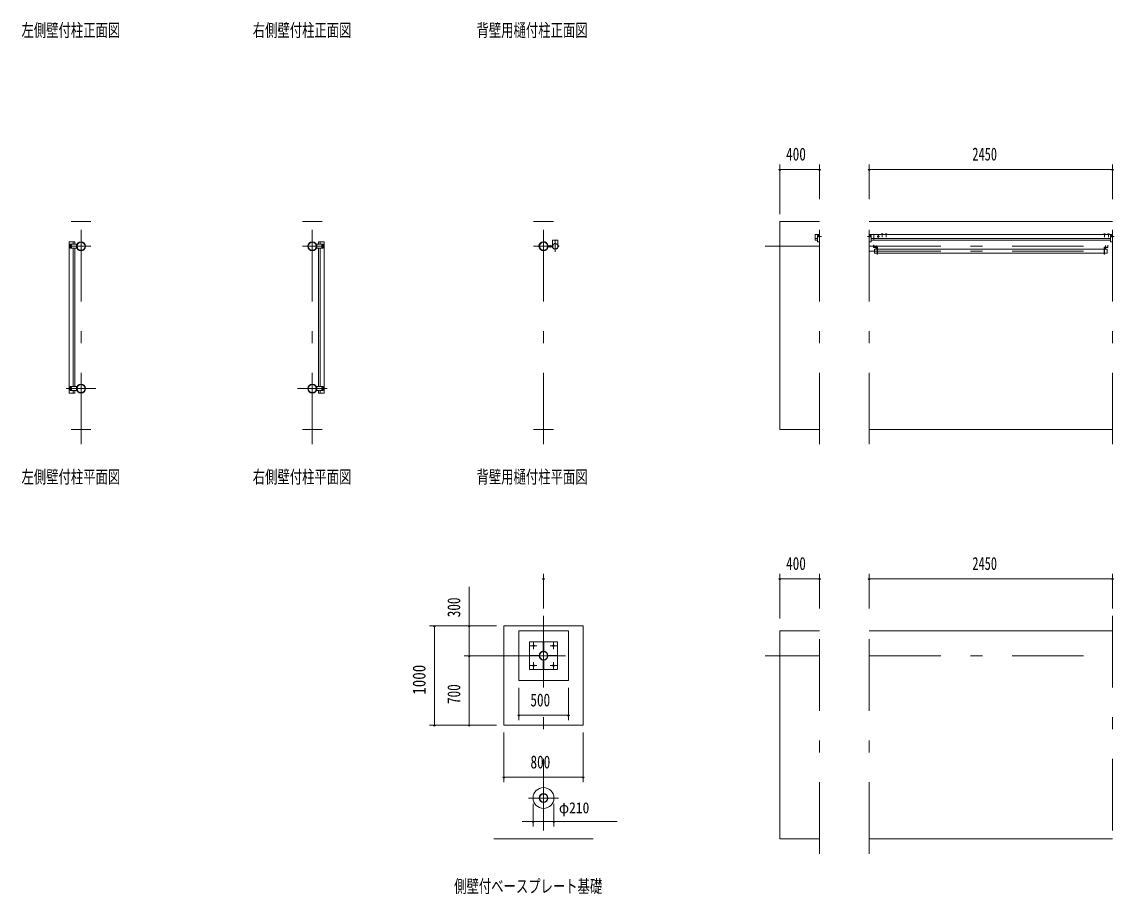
# Model space of a CAD drawing. Units: millimetres, scale not verified. Extents: x -26656 to 26658, y -10500 to 10500.
# Drawn here: x -26656 to -15651, y -8113 to 676 of the extents above; entities that cross this region are included whole.
import ezdxf
from ezdxf.enums import TextEntityAlignment as Align

# ---------------------------------------------------------------- set-up
doc = ezdxf.new("R2010")
doc.units = ezdxf.units.MM
doc.header["$LTSCALE"] = 60
doc.linetypes.add('USER3', pattern=[24, 12, -5, 2, -5])
for name, color, linetype, lineweight in [('0-2_1-05BOLD', 7, 'Continuous', 18), ('0-3_1-25CENTER', 3, 'USER3', 18), ('0-5_1-55DIM', 3, 'Continuous', 18)]:
    doc.layers.add(name, color=color, linetype=linetype, lineweight=lineweight)
doc.styles.add('ＭＳ ゴシック', font='')
doc.styles.get('ＭＳ ゴシック').set_extended_font_data('MS Gothic')

msp = doc.modelspace()

# ---------------------------------------------------------------- linework, layer by layer
at = {"layer": '0-2_1-05BOLD'}
for p, q in [((-26159.4, -1335.33), (-25959.4, -1335.33)), ((-23829.67, -1335.33), (-23629.67, -1335.33)), ((-21499.94, -1335.33), (-21299.94, -1335.33)), ((-18118.48, -1335.33), (-15668.48, -1335.33)), ((-26178.96, -1540.33), (-26178.96, -3064.33)), ((-26121.36, -1540.33), (-26178.96, -1540.33)), ((-26138.96, -1565.33), (-26138.96, -1540.33)), ((-26121.36, -1540.33), (-26121.36, -1565.33)), ((-23667.72, -1540.33), (-23667.72, -1565.33)), ((-23650.12, -1565.33), (-23650.12, -1540.33)), ((-21309.44, -1523.38), (-21254.44, -1523.38)), ((-21309.44, -1575.81), (-21309.44, -1523.38)), ((-21254.44, -1575.81), (-21254.44, -1523.38)), ((-18663.48, -1465.78), (-18618.48, -1465.78)), ((-18663.48, -1465.78), (-18663.48, -1523.38)), ((-18638.48, -1505.78), (-18663.48, -1505.78)), ((-18638.48, -1523.38), (-18663.48, -1523.38)), ((-18638.48, -1480.28), (-18638.48, -1540.78)), ((-18633.48, -1475.28), (-18618.48, -1475.28)), ((-18626.98, -1481.78), (-18623.29, -1481.78)), ((-18623.29, -1489.78), (-18626.98, -1489.78)), ((-18618.49, -1480), (-18623.49, -1482.89)), ((-18623.49, -1488.67), (-18623.49, -1482.89)), ((-18618.48, -1491.55), (-18623.49, -1488.67)), ((-18103.48, -1475.28), (-18118.48, -1475.28)), ((-18118.48, -1480), (-18113.48, -1482.89)), ((-18118.48, -1491.55), (-18113.48, -1488.67)), ((-15668.48, -1465.78), (-18114.2, -1465.78)), ((-18109.98, -1481.78), (-18113.68, -1481.78)), ((-18113.68, -1489.78), (-18109.98, -1489.78)), ((-18113.48, -1488.67), (-18113.48, -1482.89)), ((-18098.48, -1480.28), (-18098.48, -1540.78)), ((-15688.48, -1505.78), (-18098.48, -1505.78)), ((-15688.48, -1523.38), (-18098.48, -1523.38)), ((-18073.48, -1465.78), (-18073.48, -1523.38)), ((-18073.48, -1467.38), (-18072.48, -1467.38)), ((-18072.48, -1502.38), (-18073.48, -1502.38)), ((-18072.48, -1523.38), (-18072.48, -1465.78)), ((-18032.48, -1488.67), (-18027.48, -1491.55)), ((-18027.48, -1491.55), (-18022.49, -1488.67)), ((-18022.49, -1488.67), (-18022.49, -1482.89)), ((-17994.23, -1464.18), (-17994.23, -1465.78)), ((-17981.73, -1464.18), (-17994.23, -1464.18)), ((-17990.87, -1460.68), (-17990.87, -1464.18)), ((-17985.1, -1460.68), (-17985.1, -1464.18)), ((-17983.08, -1460.18), (-17982.21, -1460.68)), ((-17982.21, -1460.68), (-17982.21, -1464.18)), ((-17981.73, -1464.18), (-17981.73, -1465.78)), ((-17941.73, -1464.18), (-17954.23, -1464.18)), ((-17954.23, -1464.18), (-17954.23, -1465.78)), ((-17950.87, -1460.68), (-17950.87, -1464.18)), ((-17945.1, -1460.68), (-17945.1, -1464.18)), ((-17943.08, -1460.18), (-17942.21, -1460.68)), ((-17942.21, -1460.68), (-17942.21, -1464.18)), ((-17941.73, -1464.18), (-17941.73, -1465.78)), ((-15752.88, -1460.18), (-15753.76, -1460.68)), ((-15753.76, -1460.68), (-15753.76, -1464.18)), ((-15743.08, -1460.18), (-15752.88, -1460.18)), ((-15750.87, -1460.68), (-15750.87, -1464.18)), ((-15745.1, -1460.68), (-15745.1, -1464.18)), ((-15741.73, -1464.18), (-15741.73, -1465.78)), ((-15712.88, -1460.18), (-15713.76, -1460.68)), ((-15713.76, -1460.68), (-15713.76, -1464.18)), ((-15703.08, -1460.18), (-15712.88, -1460.18)), ((-15710.87, -1460.68), (-15710.87, -1464.18)), ((-15705.1, -1460.68), (-15705.1, -1464.18)), ((-15701.73, -1464.18), (-15701.73, -1465.78)), ((-15683.48, -1475.28), (-15668.48, -1475.28)), ((-15676.98, -1481.78), (-15673.28, -1481.78)), ((-15673.28, -1489.78), (-15676.98, -1489.78)), ((-15668.48, -1480), (-15673.48, -1482.89)), ((-26169.46, -1600.33), (-26169.46, -1570.33)), ((-26164.46, -1565.33), (-26103.96, -1565.33)), ((-26162.96, -1580.53), (-26162.96, -1576.83)), ((-26162.96, -1593.83), (-26162.96, -1590.13)), ((-26156.07, -1590.33), (-26161.84, -1590.33)), ((-26156.07, -1580.33), (-26153.18, -1585.33)), ((-26153.18, -1585.33), (-26156.07, -1590.33)), ((-26154.96, -1576.83), (-26154.96, -1580.53)), ((-26154.96, -1590.13), (-26154.96, -1593.83)), ((-26138.96, -2999.33), (-26138.96, -1605.33)), ((-26121.36, -1605.33), (-26121.36, -2999.33)), ((-23624.62, -1565.33), (-23685.12, -1565.33)), ((-23667.72, -1605.33), (-23667.72, -2999.33)), ((-23650.12, -2999.33), (-23650.12, -1605.33)), ((-23634.12, -1576.83), (-23634.12, -1580.53)), ((-23634.12, -1590.13), (-23634.12, -1593.83)), ((-23633.01, -1580.33), (-23627.23, -1580.33)), ((-23627.23, -1580.33), (-23624.35, -1585.33)), ((-23624.35, -1585.33), (-23627.23, -1590.33)), ((-23626.12, -1580.53), (-23626.12, -1576.83)), ((-23626.12, -1593.83), (-23626.12, -1590.13)), ((-23619.62, -1600.33), (-23619.62, -1570.33)), ((-21309.28, -1582.33), (-21355.49, -1582.33)), ((-21309.28, -1588.32), (-21355.49, -1588.32)), ((-21310.67, -1580.72), (-21354.02, -1580.72)), ((-21310.67, -1589.93), (-21354.02, -1589.93)), ((-18638.48, -1540.78), (-18618.48, -1540.78)), ((-18098.48, -1540.78), (-18118.48, -1540.78)), ((-18073.93, -1593.33), (-18073.93, -1573.33)), ((-18039.13, -1595.33), (-18068.73, -1595.33)), ((-18068.73, -1598.53), (-18039.13, -1598.53)), ((-18037.13, -1600.53), (-18037.13, -1666.33)), ((-18033.93, -1600.53), (-18033.93, -1666.33)), ((-15753.03, -1613.13), (-18033.93, -1613.13)), ((-15753.03, -1600.53), (-15753.03, -1666.33)), ((-15749.83, -1600.53), (-15749.83, -1666.33)), ((-15749.83, -1613.13), (-15720.99, -1613.13)), ((-15747.83, -1595.33), (-15718.23, -1595.33)), ((-15718.23, -1598.53), (-15747.83, -1598.53)), ((-15720.99, -1613.13), (-15720.99, -1655.83)), ((-15713.03, -1593.33), (-15713.03, -1573.33)), ((-18037.13, -1655.83), (-18065.98, -1655.83)), ((-18033.93, -1666.33), (-18037.13, -1666.33)), ((-15753.03, -1655.83), (-18033.93, -1655.83)), ((-15753.03, -1666.33), (-15749.83, -1666.33)), ((-15749.83, -1655.83), (-15720.99, -1655.83)), ((-26121.36, -3064.33), (-26178.96, -3064.33)), ((-26169.46, -3004.33), (-26169.46, -3034.33)), ((-26164.73, -3019.33), (-26161.84, -3014.33)), ((-26161.84, -3024.33), (-26164.73, -3019.33)), ((-26164.46, -3039.33), (-26103.96, -3039.33)), ((-26162.96, -3010.83), (-26162.96, -3014.53)), ((-26162.96, -3024.13), (-26162.96, -3027.83)), ((-26156.07, -3014.33), (-26161.84, -3014.33)), ((-26156.07, -3024.33), (-26161.84, -3024.33)), ((-26154.96, -3014.53), (-26154.96, -3010.83)), ((-26154.96, -3027.83), (-26154.96, -3024.13)), ((-26138.96, -3039.33), (-26138.96, -3064.33)), ((-26121.36, -3064.33), (-26121.36, -3039.33)), ((-23624.62, -3039.33), (-23685.12, -3039.33)), ((-23667.72, -3064.33), (-23667.72, -3039.33)), ((-23667.72, -3064.33), (-23610.12, -3064.33)), ((-23650.12, -3039.33), (-23650.12, -3064.33)), ((-23634.12, -3014.53), (-23634.12, -3010.83)), ((-23634.12, -3027.83), (-23634.12, -3024.13)), ((-23633.01, -3024.33), (-23627.23, -3024.33)), ((-23624.35, -3019.33), (-23627.23, -3014.33)), ((-23627.23, -3024.33), (-23624.35, -3019.33)), ((-23626.12, -3010.83), (-23626.12, -3014.53)), ((-23626.12, -3024.13), (-23626.12, -3027.83)), ((-23619.62, -3004.33), (-23619.62, -3034.33)), ((-25959.4, -3430.33), (-26159.4, -3430.33)), ((-23629.67, -3430.33), (-23829.67, -3430.33)), ((-21299.94, -3430.33), (-21499.94, -3430.33)), ((-15668.48, -3430.33), (-18118.48, -3430.33)), ((-21799.94, -5410.33), (-20999.93, -5410.33)), ((-21799.94, -6410.33), (-21799.94, -5410.33)), ((-20999.93, -6410.33), (-20999.93, -5410.33)), ((-19018.48, -7555.33), (-19018.48, -5460.33)), ((-19018.48, -5460.33), (-18618.48, -5460.33)), ((-18118.48, -5460.33), (-15668.48, -5460.33)), ((-21402.94, -5570.78), (-21402.94, -5665.78)), ((-21539.49, -5707.33), (-21444.49, -5707.33)), ((-21539.49, -5713.33), (-21539.49, -5707.33)), ((-21539.49, -5713.33), (-21444.49, -5713.33)), ((-21464.49, -5713.33), (-21464.49, -5707.33)), ((-21444.49, -5713.33), (-21444.49, -5707.33)), ((-21402.94, -5645.78), (-21396.94, -5645.78)), ((-21402.94, -5665.78), (-21396.94, -5665.78)), ((-21355.39, -5707.33), (-21355.39, -5713.33)), ((-21260.39, -5707.33), (-21355.39, -5707.33)), ((-21260.39, -5713.33), (-21355.39, -5713.33)), ((-21335.39, -5707.33), (-21335.39, -5713.33)), ((-21260.39, -5707.33), (-21260.39, -5713.33)), ((-21396.94, -5754.88), (-21402.94, -5754.88)), ((-21396.94, -5774.88), (-21402.94, -5774.88)), ((-21396.94, -5849.88), (-21396.94, -5754.88)), ((-21799.94, -6410.33), (-20999.93, -6410.33)), ((-20899.93, -7555.33), (-21899.94, -7555.33)), ((-18618.48, -7555.33), (-19018.48, -7555.33)), ((-15668.48, -7555.33), (-18118.48, -7555.33))]:
    msp.add_line(p, q, dxfattribs=at)
for points in [[(-18618.48, -3430.33), (-19018.48, -3430.33), (-19018.48, -1335.33), (-18618.48, -1335.33)], [(-23667.72, -1540.33), (-23610.12, -1540.33), (-23610.12, -3064.33)], [(-18032.48, -1488.67), (-18032.48, -1482.89), (-18027.48, -1480), (-18022.49, -1482.89)], [(-17983.08, -1460.18), (-17992.88, -1460.18), (-17993.76, -1460.68), (-17993.76, -1464.18)], [(-17943.08, -1460.18), (-17952.88, -1460.18), (-17953.76, -1460.68), (-17953.76, -1464.18)], [(-15741.73, -1464.18), (-15754.23, -1464.18), (-15754.23, -1465.78)], [(-15743.08, -1460.18), (-15742.21, -1460.68), (-15742.21, -1464.18)], [(-15701.73, -1464.18), (-15714.23, -1464.18), (-15714.23, -1465.78)], [(-15703.08, -1460.18), (-15702.21, -1460.68), (-15702.21, -1464.18)], [(-15688.48, -1480.28), (-15688.48, -1540.78), (-15668.48, -1540.78)], [(-15668.48, -1491.55), (-15673.48, -1488.67), (-15673.48, -1482.89)], [(-26156.07, -1580.33), (-26161.84, -1580.33), (-26164.73, -1585.33), (-26161.84, -1590.33)], [(-26164.46, -1605.33), (-26103.96, -1605.33), (-26103.96, -1565.33)], [(-23624.62, -1605.33), (-23685.12, -1605.33), (-23685.12, -1565.33)], [(-23633.01, -1580.33), (-23635.89, -1585.33), (-23633.01, -1590.33), (-23627.23, -1590.33)], [(-18070.73, -1593.33), (-18070.73, -1573.33), (-18073.93, -1573.33)], [(-18037.13, -1613.13), (-18065.98, -1613.13), (-18065.98, -1655.83)], [(-15716.23, -1593.33), (-15716.23, -1573.33), (-15713.03, -1573.33)], [(-26164.46, -2999.33), (-26103.96, -2999.33), (-26103.96, -3039.33)], [(-26156.07, -3024.33), (-26153.18, -3019.33), (-26156.07, -3014.33)], [(-23624.62, -2999.33), (-23685.12, -2999.33), (-23685.12, -3039.33)], [(-23633.01, -3024.33), (-23635.89, -3019.33), (-23633.01, -3014.33), (-23627.23, -3014.33)], [(-21402.94, -5570.78), (-21396.94, -5570.78), (-21396.94, -5665.78)], [(-21396.94, -5849.88), (-21402.94, -5849.88), (-21402.94, -5754.88)]]:
    msp.add_lwpolyline(points, dxfattribs=at)
for points in [[(-21149.94, -5960.33), (-21649.94, -5960.33), (-21649.94, -5460.33), (-21149.94, -5460.33)], [(-21259.94, -5850.33), (-21539.94, -5850.33), (-21539.94, -5570.33), (-21259.94, -5570.33)]]:
    msp.add_lwpolyline(points, close=True, dxfattribs=at)
for centre, radius in [((-18027.48, -1485.78), 6.25), ((-18027.48, -1485.78), 4.9), ((-26158.96, -1585.33), 6.25), ((-26158.96, -1585.33), 4.9), ((-26059.4, -1585.33), 44.55), ((-26059.4, -1585.33), 40.35), ((-23729.67, -1585.33), 44.55), ((-23729.67, -1585.33), 40.35), ((-23630.12, -1585.33), 6.25), ((-23630.12, -1585.33), 4.9), ((-21448.34, -1585.33), 2.25), ((-21399.94, -1585.33), 44.55), ((-21399.94, -1585.33), 40.35), ((-21281.94, -1585.33), 27.5), ((-21250.59, -1585.33), 2.25), ((-26158.96, -3019.33), 6.25), ((-26158.96, -3019.33), 4.9), ((-26059.41, -3019.33), 44.55), ((-26059.41, -3019.33), 40.35), ((-23729.67, -3019.33), 44.55), ((-23729.67, -3019.33), 40.35), ((-23630.12, -3019.33), 6.25), ((-23630.12, -3019.33), 4.9), ((-21499.94, -5610.33), 8), ((-21299.94, -5610.33), 8), ((-21399.94, -5710.33), 44.55), ((-21399.94, -5710.33), 40.35), ((-21499.94, -5810.33), 8), ((-21299.94, -5810.33), 8), ((-21399.94, -7144.33), 105), ((-21399.94, -7144.33), 44.55), ((-21399.94, -7144.33), 40.35)]:
    msp.add_circle(centre, radius, dxfattribs=at)
for centre, radius, start, end in [((-21399.94, -1585.33), 46.15, 5.72713, 180.00108), ((-18633.48, -1480.28), 5, 90, 180), ((-18626.98, -1485.78), 4, 90, 270), ((-18618.48, -1485.78), 6.25, 90, 270), ((-18618.48, -1485.78), 4.9, 90, 270), ((-18118.48, -1485.78), 6.25, 270, 90), ((-18118.48, -1485.78), 4.9, 270, 90), ((-18109.98, -1485.78), 4, 270, 90), ((-18103.48, -1480.28), 5, 0, 90), ((-17992.32, -1462.49), 2.32, 51.45377, 90), ((-17987.98, -1468.69), 8.51, 70.16867, 109.82912), ((-17983.65, -1462.5), 2.32, 90, 128.53143), ((-17952.31, -1462.49), 2.32, 51.45377, 90), ((-17947.98, -1468.69), 8.51, 70.16867, 109.82912), ((-17943.66, -1462.5), 2.32, 90, 128.53143), ((-15752.31, -1462.49), 2.32, 51.45377, 90), ((-15747.98, -1468.69), 8.51, 70.16867, 109.82912), ((-15743.65, -1462.5), 2.32, 90, 128.53143), ((-15712.31, -1462.49), 2.32, 51.45377, 90), ((-15707.98, -1468.69), 8.51, 70.16867, 109.82912), ((-15703.65, -1462.5), 2.32, 90, 128.53143), ((-15683.48, -1480.28), 5, 90, 180), ((-15676.98, -1485.78), 4, 90, 270), ((-15668.48, -1485.78), 6.25, 90, 270), ((-15668.48, -1485.78), 4.9, 90, 270), ((-26164.46, -1570.33), 5, 90, 180), ((-26164.46, -1600.33), 5, 180, 270), ((-26158.96, -1576.83), 4, 0, 180), ((-26158.96, -1593.83), 4, 180, 0), ((-23630.12, -1576.83), 4, 0, 180), ((-23630.12, -1593.83), 4, 180, 0), ((-23624.62, -1570.33), 5, 0, 90), ((-23624.62, -1600.33), 5, 270, 0), ((-21448.34, -1585.33), 3.85, 52.09248, 0), ((-21399.94, -1585.33), 46.15, 183.78915, 354.28163), ((-21281.94, -1585.33), 29.1, 0, 170.90512), ((-21281.94, -1585.33), 29.1, 189.09488, 252.80957), ((-21281.94, -1602.73), 44.9, 109.58864, 127.76454), ((-21281.94, -1585.33), 29.1, 287.19043, 354.06984), ((-21281.94, -1602.73), 44.9, 52.23546, 70.41136), ((-21250.59, -1585.33), 3.85, 180, 128.65778), ((-18068.73, -1593.33), 5.2, 180, 270), ((-18068.73, -1593.33), 2, 180, 270), ((-18039.13, -1600.53), 5.2, 0, 90), ((-18039.13, -1600.53), 2, 0, 90), ((-15747.83, -1600.53), 5.2, 90, 180), ((-15747.83, -1600.53), 2, 90, 180), ((-15718.23, -1593.33), 2, 270, 0), ((-15718.23, -1593.33), 5.2, 270, 0), ((-26164.46, -3004.33), 5, 90, 180), ((-26164.46, -3034.33), 5, 180, 270), ((-26158.96, -3010.83), 4, 0, 180), ((-26158.96, -3027.83), 4, 180, 0), ((-23630.12, -3010.83), 4, 0, 180), ((-23630.12, -3027.83), 4, 180, 0), ((-23624.62, -3004.33), 5, 0, 90), ((-23624.62, -3034.33), 5, 270, 0)]:
    msp.add_arc(centre, radius, start, end, dxfattribs=at)
at = {"layer": '0-3_1-25CENTER'}
for p, q in [((-26059.4, -3580.33), (-26059.4, -1185.33)), ((-23729.67, -3580.33), (-23729.67, -1185.33)), ((-21399.94, -3580.33), (-21399.94, -1185.33)), ((-18618.48, -3580.33), (-18618.48, -1185.33)), ((-18118.48, -3580.33), (-18118.48, -1185.33)), ((-15668.48, -3580.33), (-15668.48, -1185.33)), ((-21281.94, -1530.33), (-21281.94, -1640.33)), ((-18600.98, -1485.78), (-18635.98, -1485.78)), ((-18135.98, -1485.78), (-18100.98, -1485.78)), ((-18039.98, -1485.78), (-18014.98, -1485.78)), ((-18027.48, -1505.78), (-18027.48, -1465.78)), ((-17987.98, -1457.76), (-17987.98, -1492.64)), ((-17947.98, -1457.76), (-17947.98, -1492.64)), ((-15747.98, -1457.76), (-15747.98, -1492.64)), ((-15707.98, -1457.76), (-15707.98, -1492.64)), ((-15650.98, -1485.78), (-15685.98, -1485.78)), ((-26159.4, -1585.33), (-25959.4, -1585.33)), ((-26158.96, -1567.83), (-26158.96, -1602.83)), ((-23829.67, -1585.33), (-23629.67, -1585.33)), ((-23630.12, -1567.83), (-23630.12, -1602.83)), ((-21499.94, -1585.33), (-21299.94, -1585.33)), ((-21332.41, -1596.09), (-21332.41, -1574.56)), ((-19168.48, -1585.33), (-18618.48, -1585.33)), ((-18118.48, -1585.33), (-15668.48, -1585.33)), ((-18118.48, -1634.48), (-15668.48, -1634.48)), ((-18048.93, -1576.33), (-18048.93, -1618.13)), ((-15738.03, -1576.33), (-15738.03, -1618.13)), ((-25909.4, -3019.33), (-26209.41, -3019.33)), ((-26158.96, -3036.83), (-26158.96, -3001.83)), ((-23879.67, -3019.33), (-23579.67, -3019.33)), ((-23630.12, -3036.83), (-23630.12, -3001.83)), ((-21399.94, -5310.33), (-21399.94, -7705.33)), ((-18618.48, -7705.33), (-18618.48, -5310.33)), ((-18118.48, -7705.33), (-18118.48, -5310.33)), ((-15668.48, -5310.33), (-15668.48, -7705.33)), ((-21534.08, -5610.33), (-21465.79, -5610.33)), ((-21499.94, -5576.18), (-21499.94, -5644.47)), ((-21334.08, -5610.33), (-21265.79, -5610.33)), ((-21299.94, -5576.18), (-21299.94, -5644.47)), ((-21899.94, -5710.33), (-20899.93, -5710.33)), ((-19168.48, -5710.33), (-18618.48, -5710.33)), ((-18118.48, -5710.33), (-15668.48, -5710.33)), ((-21534.08, -5810.33), (-21465.79, -5810.33)), ((-21499.94, -5776.18), (-21499.94, -5844.47)), ((-21334.08, -5810.33), (-21265.79, -5810.33)), ((-21299.94, -5776.18), (-21299.94, -5844.47)), ((-21549.93, -7144.33), (-21249.94, -7144.33))]:
    msp.add_line(p, q, dxfattribs=at)
at = {"layer": '0-5_1-55DIM'}
for p, q in [((-19018.48, -1260.33), (-19018.48, -760.33)), ((-18618.48, -1110.33), (-18618.48, -760.33)), ((-18118.48, -1110.33), (-18118.48, -760.33)), ((-15668.48, -1110.33), (-15668.48, -760.33)), ((-19008.48, -810.33), (-19028.48, -810.33)), ((-19018.48, -810.33), (-18618.48, -810.33)), ((-18608.48, -810.33), (-18628.48, -810.33)), ((-18108.48, -810.33), (-18128.48, -810.33)), ((-18118.48, -810.33), (-15668.48, -810.33)), ((-15658.48, -810.33), (-15678.48, -810.33)), ((-21389.94, -4935.33), (-21409.94, -4935.33)), ((-21399.94, -5235.33), (-21399.94, -4885.33)), ((-19008.48, -4935.33), (-19028.48, -4935.33)), ((-19018.48, -4885.33), (-19018.48, -5335.33)), ((-19018.48, -4935.33), (-18618.48, -4935.33)), ((-18608.48, -4935.33), (-18628.48, -4935.33)), ((-18618.48, -5235.33), (-18618.48, -4885.33)), ((-18108.48, -4935.33), (-18128.48, -4935.33)), ((-18118.48, -5235.33), (-18118.48, -4885.33)), ((-18118.48, -4935.33), (-15668.48, -4935.33)), ((-15658.48, -4935.33), (-15678.48, -4935.33)), ((-15668.48, -5235.33), (-15668.48, -4885.33)), ((-22149.93, -5017.83), (-22149.93, -6410.33)), ((-21874.93, -5410.33), (-22549.94, -5410.33)), ((-22489.93, -5410.33), (-22509.93, -5410.33)), ((-22499.93, -5410.33), (-22499.93, -6410.33)), ((-22139.93, -5410.33), (-22159.93, -5410.33)), ((-21874.93, -5710.33), (-22199.94, -5710.33)), ((-22139.93, -5710.33), (-22159.93, -5710.33)), ((-21649.94, -6035.33), (-21649.94, -6360.33)), ((-21149.94, -6035.33), (-21149.94, -6360.33)), ((-21639.94, -6310.33), (-21659.94, -6310.33)), ((-21649.94, -6310.33), (-21149.94, -6310.33)), ((-21139.94, -6310.33), (-21159.94, -6310.33)), ((-21874.93, -6410.33), (-22549.94, -6410.33)), ((-22489.93, -6410.33), (-22509.93, -6410.33)), ((-22139.93, -6410.33), (-22159.93, -6410.33)), ((-21799.94, -6485.33), (-21799.94, -6985.33)), ((-20999.93, -6485.33), (-20999.93, -6985.33)), ((-21789.94, -6935.33), (-21809.94, -6935.33)), ((-21799.94, -6935.33), (-20999.93, -6935.33)), ((-20989.93, -6935.33), (-21009.93, -6935.33)), ((-21504.94, -7201.75), (-21504.94, -7431.32)), ((-21294.93, -7201.75), (-21294.93, -7431.32)), ((-21613.58, -7381.32), (-20657.43, -7381.32)), ((-21494.94, -7381.32), (-21514.94, -7381.32)), ((-21284.93, -7381.32), (-21304.93, -7381.32))]:
    msp.add_line(p, q, dxfattribs=at)
for centre in [(-19018.48, -810.33), (-18618.48, -810.33), (-18118.48, -810.33), (-15668.48, -810.33), (-21399.94, -4935.33), (-19018.48, -4935.33), (-18618.48, -4935.33), (-18118.48, -4935.33), (-15668.48, -4935.33), (-22499.93, -5410.33), (-22149.93, -5410.33), (-22149.93, -5710.33), (-21649.94, -6310.33), (-21149.94, -6310.33), (-22499.93, -6410.33), (-22149.93, -6410.33), (-21799.94, -6935.33), (-20999.93, -6935.33), (-21504.94, -7381.32), (-21294.93, -7381.32)]:
    msp.add_arc(centre, 10, 180, 0, dxfattribs=at)

# ---------------------------------------------------------------- texts
at = {"layer": '0-5_1-55DIM', "color": 7, "style": 'ＭＳ ゴシック'}
for s, height, width, p in [('左側壁付柱正面図', 130.2, 0.7, (-26659.4, 487.43)), ('右側壁付柱正面図', 130.2, 0.7, (-24329.67, 487.43)), ('背壁用樋付柱正面図', 130.2, 0.7, (-22074.94, 487.43)), ('400', 130.2, 0.75, (-18956.11, -760.33)), ('2450', 130.2, 0.7, (-17079.49, -760.33)), ('左側壁付柱平面図', 130.2, 0.7, (-26659.4, -4012.56)), ('右側壁付柱平面図', 130.2, 0.7, (-24329.67, -4012.56)), ('背壁用樋付柱平面図', 130.2, 0.7, (-22074.94, -4012.56)), ('400', 130.2, 0.75, (-18956.11, -4885.33)), ('2450', 130.2, 0.7, (-17079.49, -4885.33)), ('500', 130.2, 0.75, (-21532.38, -6260.33)), ('800', 130.2, 0.75, (-21531.34, -6885.33)), ('φ210', 110.7, 0.9, (-21244.93, -7331.32)), ('側壁付ベースプレート基礎', 130.2, 0.7, (-22299.94, -8137.56))]:
    msp.add_text(s, height=height, dxfattribs=dict(at, width=width)).set_placement(p, align=Align.BOTTOM_LEFT)
for s, width, p in [('300', 0.75, (-22199.94, -5323.18)), ('1000', 0.85, (-22549.94, -6103.13)), ('700', 0.75, (-22199.94, -6197.33))]:
    msp.add_text(s, height=130.2, rotation=90, dxfattribs=dict(at, width=width)).set_placement(p, align=Align.BOTTOM_LEFT)

doc.saveas('drawing.dxf')
